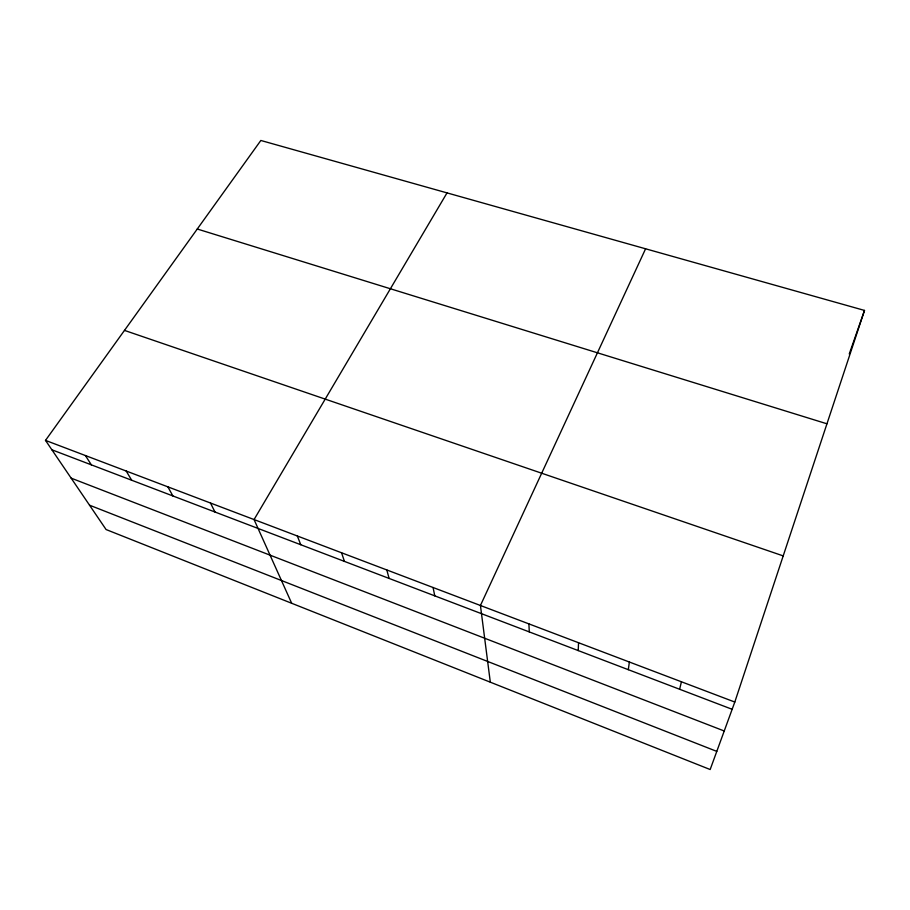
<?xml version="1.0" encoding="UTF-8"?>
<svg xmlns="http://www.w3.org/2000/svg" width="910" height="910" viewBox="0 0 910 910"><rect width="100%" height="100%" fill="white"/><g stroke="black" fill="none" stroke-linecap="round" stroke-linejoin="round"><path stroke-width="1.36" d="M578.214 650.582L578.544 642.733M628.309 669.68L629.367 662.025M679.611 689.257L681.442 681.783M734.802 702.042L864.5 310.424L260.84 140.47L45.5 440.394L106.083 529.54L710.164 769.53L734.802 702.042L45.5 440.394M849.257 353.967L864.5 310.424M645.599 248.794L480.435 605.491L490.319 682.193M447.026 192.886L254.061 519.564L291.678 603.273M197.265 229.013L826.951 423.798M124.477 330.398L783.203 555.896M51.881 449.79L732.152 709.299M71.162 478.148L724.235 730.992M89.533 505.186L716.784 751.387M85.403 455.546L91.353 464.851M126.183 471.016L131.677 480.23M167.861 486.839L172.877 495.95M210.483 503.014L214.987 512.011M297.32 535.979L300.778 544.737M341.557 552.768L344.446 561.402M386.796 569.944L389.105 578.43M433.069 587.507L434.775 595.857M528.903 623.885L529.29 631.915"/></g></svg>
